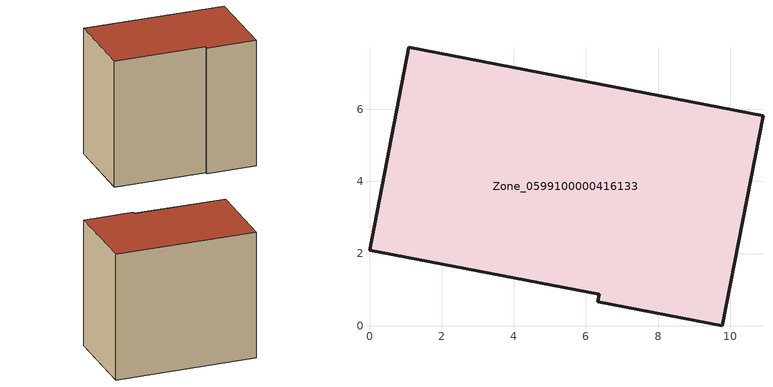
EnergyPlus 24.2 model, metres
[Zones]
Zone_0599100000416133
 floor ground (C_G): 10.91,5.82 9.79,0 6.33,0.66 6.37,0.88 0,2.1 1.09,7.72 z0
 wall outside (C_F): 9.79,0 10.91,5.82 1.09,7.72 0,2.1 6.37,0.88 6.33,0.66 9.79,0 z0:9.14
 roof outside (C_R): 6.33,0.66 9.79,0 10.91,5.82 1.09,7.72 0,2.1 6.37,0.88 z9.14
[BUILDING]
Pand.0599100000416133: North Axis=0; Terrain=City; Loads Convergence Tolerance Value=0.04; Temperature Convergence Tolerance Value=0.4; Solar Distribution=FullExterior; Maximum Number of Warmup Days=25; Minimum Number of Warmup Days=1
[Site:Location]
Rotterdam.The.Hague.AP_ZH_NLD Design_Conditions: Latitude=51.96; Longitude=4.45; Time Zone=1; Elevation=-4.5
[SITE:GROUNDTEMPERATURE:BUILDINGSURFACE]
18, 18, 18, 18, 18, 18, 18, 18, 18, 18, 18, 18
[MATERIAL] Thermal Absorptance=0.9; Solar Absorptance=0.7; Visible Absorptance=0.7
Name | Roughness | Thickness | Conductivity | Density | Specific Heat
G.TC.1992-2005 | MediumSmooth | 0.15 | 0.06 | 540 | 1210
F.TC.1992-2005 | Rough | 0.3 | 0.12 | 1920 | 840
R.TC.1992-2005 | MediumRough | 0.2 | 0.08 | 1500 | 1000
[CONSTRUCTION]
C_G: G.TC.1992-2005
C_F: F.TC.1992-2005
C_R: R.TC.1992-2005
[ZONE]
Zone_0599100000416133: Type=1; Multiplier=1; Ceiling Height=Autocalculate; Volume=Autocalculate; Floor Area=autocalculate; Part of Total Floor Area=Yes
[ZONEINFILTRATION:DESIGNFLOWRATE]
Infil_Zone_0599100000416133: Zone or ZoneList or Space or SpaceList=Zone_0599100000416133; Schedule=AlwaysOn; Design Flow Rate Calculation Method=Flow/Area; Flow Rate per Floor Area=0.0015; Constant Term Coefficient=1; Temperature Term Coefficient=0; Velocity Term Coefficient=0; Velocity Squared Term Coefficient=0
[HVACTEMPLATE:ZONE:IDEALLOADSAIRSYSTEM]
Zone_0599100000416133: Maximum Heating Supply Air Temperature=50; Minimum Cooling Supply Air Temperature=13; Maximum Heating Supply Air Humidity Ratio=0.0156; Minimum Cooling Supply Air Humidity Ratio=0.0077; Heating Limit=NoLimit; Cooling Limit=NoLimit; Dehumidification Control Type=ConstantSensibleHeatRatio; Cooling Sensible Heat Ratio=0.7; Dehumidification Setpoint=60; Humidification Control Type=None; Humidification Setpoint=30; Outdoor Air Method=None; Outdoor Air Flow Rate per Person=0.00944; Outdoor Air Flow Rate per Zone Floor Area=0; Outdoor Air Flow Rate per Zone=0; Demand Controlled Ventilation Type=None; Outdoor Air Economizer Type=NoEconomizer; Heat Recovery Type=None; Sensible Heat Recovery Effectiveness=0.7; Latent Heat Recovery Effectiveness=0.65
[ZONECONTROL:THERMOSTAT]
ThermostatControl_Zone_0599100000416133: Zone or ZoneList=Zone_0599100000416133; Control Type Schedule=DualSetpointControlType; Control 1=Thermostat_Zone_0599100000416133; Temperature Difference Between Cutout And Setpoint=0
[THERMOSTATSETPOINT:DUALSETPOINT]
Thermostat_Zone_0599100000416133: Heating Setpoint Temperature Schedule=HeatingSetpoint_Zone_0599100000416133; Cooling Setpoint Temperature Schedule=CoolingSetpoint_Zone_0599100000416133
[SCHEDULE:COMPACT]
HeatingSetpoint_Zone_0599100000416133: Through: 12/31, For: AllDays, Until: 24:00, 21
CoolingSetpoint_Zone_0599100000416133: Through: 12/31, For: AllDays, Until: 24:00, 24
DualSetpointControlType: Through: 12/31, For: AllDays, Until: 24:00, 4
AlwaysOn: Through: 12/31, For: AllDays, Until: 24:00, 1
